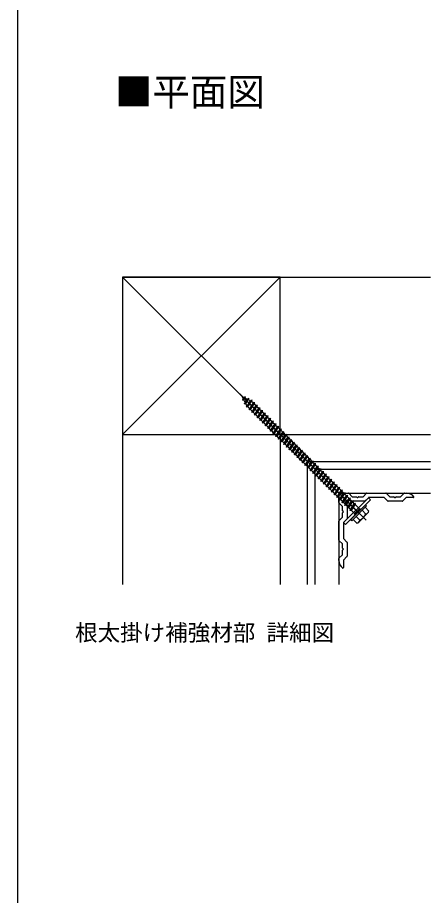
# Model space of a CAD drawing. Units: millimetres, scale not verified. Extents: x -875 to 875, y -1304 to 1297.
# Drawn here: x -875 to -600, y -711 to -126 of the extents above; entities that cross this region are included whole.
import ezdxf
from ezdxf.enums import TextEntityAlignment as Align

# ---------------------------------------------------------------- set-up
doc = ezdxf.new("R2010")
doc.units = ezdxf.units.MM
doc.header["$LTSCALE"] = 8
for name, color, linetype in [('0-2_USER1', 3, 'Continuous'), ('0-6_YKK_13', 4, 'Continuous'), ('0-9_YKK_ZWAK', 7, 'Continuous'), ('0-A_YSS_K', 3, 'Continuous')]:
    doc.layers.add(name, color=color, linetype=linetype)
doc.styles.add('ＭＳ ゴシック', font='')
doc.styles.get('ＭＳ ゴシック').set_extended_font_data('MS Gothic')

msp = doc.modelspace()

# ---------------------------------------------------------------- linework, layer by layer
at = {"layer": '0-6_YKK_13'}
for p, q in [((-642.911, -461.286), (-727.056, -377.141)), ((-725.289, -378.908), (-724.185, -379.447)), ((-724.661, -380.195), (-725.289, -378.908)), ((-725.014, -381.182), (-723.337, -379.026)), ((-725.014, -381.182), (-724.661, -380.195)), ((-724.661, -380.195), (-724.185, -379.447)), ((-724.285, -380.967), (-723.523, -379.77)), ((-723.337, -379.026), (-724.185, -379.447)), ((-723.803, -383.665), (-721.059, -380.137)), ((-723.337, -379.026), (-723.523, -379.77)), ((-723.523, -379.77), (-721.977, -380.523)), ((-721.059, -380.137), (-721.977, -380.523)), ((-721.059, -380.137), (-721.315, -380.846)), ((-725.014, -381.182), (-724.285, -380.967)), ((-723.406, -382.768), (-724.285, -380.967)), ((-723.803, -383.665), (-723.406, -382.768)), ((-723.803, -383.665), (-723.029, -383.54)), ((-723.406, -382.768), (-721.977, -380.523)), ((-723.029, -383.54), (-721.315, -380.846)), ((-722.259, -385.12), (-723.029, -383.54)), ((-722.46, -385.979), (-718.748, -381.206)), ((-722.107, -385.272), (-722.259, -385.12)), ((-722.107, -385.272), (-719.632, -381.383)), ((-720.339, -387.04), (-721.576, -385.803)), ((-721.315, -380.846), (-719.77, -381.6)), ((-720.692, -387.747), (-716.98, -382.974)), ((-720.339, -387.04), (-717.864, -383.151)), ((-719.107, -381.923), (-719.077, -381.938)), ((-719.077, -381.938), (-717.864, -383.151)), ((-718.925, -389.515), (-715.212, -384.742)), ((-718.571, -388.808), (-716.096, -384.919)), ((-717.334, -383.681), (-716.096, -384.919)), ((-715.566, -385.449), (-714.328, -386.687)), ((-718.571, -388.808), (-719.809, -387.57)), ((-716.803, -390.576), (-718.041, -389.338)), ((-717.157, -391.283), (-713.445, -386.51)), ((-716.803, -390.576), (-714.328, -386.687)), ((-715.036, -392.343), (-716.273, -391.106)), ((-715.389, -393.05), (-711.677, -388.278)), ((-715.036, -392.343), (-712.561, -388.454)), ((-713.798, -387.217), (-712.561, -388.454)), ((-713.621, -394.818), (-709.909, -390.045)), ((-713.268, -394.111), (-710.793, -390.222)), ((-712.03, -388.985), (-710.793, -390.222)), ((-711.854, -396.586), (-708.141, -391.813)), ((-711.5, -395.879), (-709.025, -391.99)), ((-710.263, -390.752), (-709.025, -391.99)), ((-711.5, -395.879), (-712.737, -394.641)), ((-710.086, -398.354), (-706.374, -393.581)), ((-709.732, -397.647), (-707.257, -393.758)), ((-708.495, -392.52), (-707.257, -393.758)), ((-708.318, -400.122), (-704.606, -395.349)), ((-707.964, -399.414), (-705.49, -395.525)), ((-706.727, -394.288), (-705.49, -395.525)), ((-706.55, -401.889), (-702.838, -397.116)), ((-706.197, -401.182), (-703.722, -397.293)), ((-704.959, -396.056), (-703.722, -397.293)), ((-703.192, -397.823), (-701.954, -399.061)), ((-707.964, -399.414), (-709.202, -398.177)), ((-704.429, -402.95), (-705.666, -401.713)), ((-704.783, -403.657), (-701.07, -398.884)), ((-704.429, -402.95), (-701.954, -399.061)), ((-703.015, -405.425), (-699.302, -400.652)), ((-702.661, -404.718), (-700.186, -400.829)), ((-701.424, -399.591), (-700.186, -400.829)), ((-701.247, -407.193), (-697.535, -402.42)), ((-700.893, -406.486), (-698.419, -402.596)), ((-699.656, -401.359), (-698.419, -402.596)), ((-697.888, -403.127), (-696.651, -404.364)), ((-700.893, -406.486), (-702.131, -405.248)), ((-699.479, -408.96), (-695.767, -404.187)), ((-699.126, -408.253), (-696.651, -404.364)), ((-697.358, -410.021), (-698.595, -408.784)), ((-697.711, -410.728), (-693.999, -405.955)), ((-697.358, -410.021), (-694.883, -406.132)), ((-696.12, -404.895), (-694.883, -406.132)), ((-695.944, -412.496), (-692.231, -407.723)), ((-695.59, -411.789), (-693.115, -407.9)), ((-694.353, -406.662), (-693.115, -407.9)), ((-694.176, -414.264), (-690.464, -409.491)), ((-692.585, -408.43), (-691.347, -409.667)), ((-693.822, -413.557), (-695.06, -412.319)), ((-693.822, -413.557), (-691.347, -409.667)), ((-692.055, -415.324), (-693.292, -414.087)), ((-692.408, -416.031), (-688.696, -411.258)), ((-692.055, -415.324), (-689.58, -411.435)), ((-690.817, -410.198), (-689.58, -411.435)), ((-690.64, -417.799), (-686.928, -413.026)), ((-690.287, -417.092), (-687.812, -413.203)), ((-689.049, -411.966), (-687.812, -413.203)), ((-688.873, -419.567), (-685.16, -414.794)), ((-688.519, -418.86), (-686.044, -414.971)), ((-687.282, -413.733), (-686.044, -414.971)), ((-690.287, -417.092), (-691.524, -415.855)), ((-688.519, -418.86), (-689.756, -417.622)), ((-686.751, -420.628), (-687.989, -419.39)), ((-687.105, -421.335), (-683.393, -416.562)), ((-686.751, -420.628), (-684.276, -416.739)), ((-684.984, -422.395), (-686.221, -421.158)), ((-685.514, -415.501), (-684.276, -416.739)), ((-685.337, -423.103), (-681.625, -418.33)), ((-684.984, -422.395), (-682.509, -418.506)), ((-683.746, -417.269), (-682.509, -418.506)), ((-683.569, -424.87), (-679.857, -420.097)), ((-683.216, -424.163), (-680.741, -420.274)), ((-681.978, -419.037), (-680.741, -420.274)), ((-680.211, -420.804), (-678.973, -422.042)), ((-683.216, -424.163), (-684.453, -422.926)), ((-681.802, -426.638), (-678.089, -421.865)), ((-681.448, -425.931), (-678.973, -422.042)), ((-679.68, -427.699), (-680.918, -426.461)), ((-680.034, -428.406), (-676.321, -423.633)), ((-679.68, -427.699), (-677.205, -423.81)), ((-678.443, -422.572), (-677.205, -423.81)), ((-678.266, -430.174), (-674.554, -425.401)), ((-677.912, -429.466), (-675.438, -425.577)), ((-676.675, -424.34), (-675.438, -425.577)), ((-676.498, -431.941), (-672.786, -427.168)), ((-674.907, -426.108), (-673.67, -427.345)), ((-676.145, -431.234), (-677.382, -429.997)), ((-676.145, -431.234), (-673.67, -427.345)), ((-674.377, -433.002), (-675.614, -431.765)), ((-674.73, -433.709), (-671.018, -428.936)), ((-674.377, -433.002), (-671.902, -429.113)), ((-673.139, -427.875), (-671.902, -429.113)), ((-672.963, -435.477), (-669.25, -430.704)), ((-672.609, -434.77), (-670.134, -430.881)), ((-671.372, -429.643), (-670.134, -430.881)), ((-671.195, -437.245), (-667.483, -432.472)), ((-670.841, -436.538), (-668.367, -432.648)), ((-669.604, -431.411), (-668.367, -432.648)), ((-672.609, -434.77), (-673.847, -433.532)), ((-670.841, -436.538), (-672.079, -435.3)), ((-669.074, -438.305), (-670.311, -437.068)), ((-669.427, -439.012), (-665.715, -434.239)), ((-669.074, -438.305), (-666.599, -434.416)), ((-667.306, -440.073), (-668.543, -438.836)), ((-667.836, -433.179), (-666.599, -434.416)), ((-667.659, -440.78), (-663.947, -436.007)), ((-667.306, -440.073), (-664.831, -436.184)), ((-666.068, -434.947), (-664.831, -436.184)), ((-665.892, -442.548), (-662.179, -437.775)), ((-665.538, -441.841), (-663.063, -437.952)), ((-664.301, -436.714), (-663.063, -437.952)), ((-662.533, -438.482), (-661.295, -439.72)), ((-665.538, -441.841), (-666.776, -440.603)), ((-647.919, -456.278), (-665.266, -438.931)), ((-663.77, -443.609), (-665.008, -442.371)), ((-664.124, -444.316), (-660.412, -439.543)), ((-663.77, -443.609), (-661.295, -439.72)), ((-662.003, -445.376), (-663.24, -444.139)), ((-662.356, -446.083), (-658.644, -441.311)), ((-662.003, -445.376), (-659.528, -441.487)), ((-660.912, -445.112), (-659.088, -443.288)), ((-660.765, -440.25), (-659.528, -441.487)), ((-660.588, -447.851), (-656.876, -443.078)), ((-660.235, -447.144), (-657.76, -443.255)), ((-658.997, -442.018), (-657.76, -443.255)), ((-657.23, -443.785), (-655.992, -445.023)), ((-654.412, -443.288), (-652.088, -445.612)), ((-644.912, -445.612), (-642.588, -443.288)), ((-642.376, -443.2), (-629.624, -443.2)), ((-629.412, -443.288), (-627.088, -445.612)), ((-619.912, -445.612), (-617.588, -443.288)), ((-617.376, -443.2), (-615.948, -443.2)), ((-660.235, -447.144), (-661.472, -445.907)), ((-661, -449.576), (-661, -445.324)), ((-658.588, -452.112), (-660.912, -449.788)), ((-658.467, -448.912), (-659.704, -447.674)), ((-658.821, -449.619), (-655.108, -444.846)), ((-658.467, -448.912), (-655.992, -445.023)), ((-656.699, -450.68), (-657.937, -449.442)), ((-657.053, -451.387), (-653.34, -446.614)), ((-654.869, -447.498), (-656.702, -449.331)), ((-656.702, -449.755), (-655.588, -450.869)), ((-656.699, -450.68), (-654.224, -446.791)), ((-655.462, -445.553), (-654.224, -446.791)), ((-655.285, -453.155), (-651.573, -448.382)), ((-654.931, -452.447), (-652.457, -448.558)), ((-653.331, -448.612), (-654.445, -447.498)), ((-654.401, -452.978), (-651.926, -449.089)), ((-653.694, -447.321), (-652.457, -448.558)), ((-653.517, -454.922), (-649.805, -450.149)), ((-653.164, -454.215), (-650.689, -450.326)), ((-643.882, -448.7), (-653.118, -448.7)), ((-651.573, -448.382), (-652.457, -448.558)), ((-651.926, -449.089), (-651.573, -448.382)), ((-651.926, -449.089), (-650.689, -450.326)), ((-651.876, -445.7), (-649.271, -445.7)), ((-647.929, -445.7), (-645.124, -445.7)), ((-641.345, -446.288), (-643.669, -448.612)), ((-630.867, -446.2), (-641.133, -446.2)), ((-628.331, -448.612), (-630.655, -446.288)), ((-618.882, -448.7), (-628.118, -448.7)), ((-626.876, -445.7), (-624.271, -445.7)), ((-622.929, -445.7), (-620.124, -445.7)), ((-616.345, -446.288), (-618.669, -448.612)), ((-611.3, -446.2), (-616.133, -446.2)), ((-658.5, -454.929), (-658.5, -452.324)), ((-658.5, -459.076), (-658.5, -456.271)), ((-654.931, -452.447), (-656.169, -451.21)), ((-655.5, -451.082), (-655.5, -460.318)), ((-655.285, -453.155), (-654.931, -452.447)), ((-654.401, -452.978), (-655.285, -453.155)), ((-653.164, -454.215), (-654.401, -452.978)), ((-653.164, -460.933), (-643.264, -451.033)), ((-650.512, -456.867), (-652.633, -454.746)), ((-652.457, -461.64), (-642.557, -451.74)), ((-651.573, -460.756), (-643.441, -452.624)), ((-650.76, -457.114), (-647.083, -453.437)), ((-650.406, -457.468), (-646.729, -453.791)), ((-650.159, -450.856), (-647.33, -453.685)), ((-641.143, -455.983), (-648.214, -463.054)), ((-646.729, -453.791), (-647.083, -453.437)), ((-646.623, -454.392), (-646.977, -454.038)), ((-645.466, -454.649), (-642.953, -457.161)), ((-640.917, -455.148), (-643.441, -452.624)), ((-642.557, -451.74), (-643.264, -451.033)), ((-641.143, -455.983), (-640.919, -455.146)), ((-661, -474.576), (-661, -461.824)), ((-660.912, -461.612), (-658.588, -459.288)), ((-655.588, -460.53), (-657.912, -462.855)), ((-652.457, -461.64), (-653.164, -460.933)), ((-651.573, -460.756), (-649.049, -463.28)), ((-650.406, -457.468), (-650.76, -457.114)), ((-649.805, -457.574), (-650.159, -457.22)), ((-649.548, -458.731), (-647.035, -461.244)), ((-658, -463.067), (-658, -473.333)), ((-648.214, -463.054), (-649.05, -463.278)), ((-657.912, -473.545), (-655.588, -475.869)), ((-658.588, -477.112), (-660.912, -474.788)), ((-658.5, -479.929), (-658.5, -477.324)), ((-655.5, -476.082), (-655.5, -485.318)), ((-660.912, -486.612), (-658.588, -484.288)), ((-658.5, -484.076), (-658.5, -481.271)), ((-655.588, -485.531), (-657.912, -487.855)), ((-661, -488.252), (-661, -486.824)), ((-658, -488.067), (-658, -492.9))]:
    msp.add_line(p, q, dxfattribs=at)
for points in [[(-721.576, -385.803), (-722.46, -385.979), (-722.107, -385.272)], [(-721.576, -385.803), (-719.101, -381.914), (-718.748, -381.206), (-719.632, -381.383)], [(-719.809, -387.57), (-717.334, -383.681), (-716.98, -382.974), (-717.864, -383.151)], [(-718.041, -389.338), (-715.566, -385.449), (-715.212, -384.742), (-716.096, -384.919)], [(-719.809, -387.57), (-720.692, -387.747), (-720.339, -387.04)], [(-718.041, -389.338), (-718.925, -389.515), (-718.571, -388.808)], [(-716.273, -391.106), (-717.157, -391.283), (-716.803, -390.576)], [(-716.273, -391.106), (-713.798, -387.217), (-713.445, -386.51), (-714.328, -386.687)], [(-714.505, -392.874), (-712.03, -388.985), (-711.677, -388.278), (-712.561, -388.454)], [(-712.737, -394.641), (-710.263, -390.752), (-709.909, -390.045), (-710.793, -390.222)], [(-710.97, -396.409), (-708.495, -392.52), (-708.141, -391.813), (-709.025, -391.99)], [(-713.268, -394.111), (-714.505, -392.874), (-715.389, -393.05), (-715.036, -392.343)], [(-712.737, -394.641), (-713.621, -394.818), (-713.268, -394.111)], [(-709.732, -397.647), (-710.97, -396.409), (-711.854, -396.586), (-711.5, -395.879)], [(-709.202, -398.177), (-710.086, -398.354), (-709.732, -397.647)], [(-709.202, -398.177), (-706.727, -394.288), (-706.374, -393.581), (-707.257, -393.758)], [(-707.434, -399.945), (-704.959, -396.056), (-704.606, -395.349), (-705.49, -395.525)], [(-705.666, -401.713), (-703.192, -397.823), (-702.838, -397.116), (-703.722, -397.293)], [(-706.197, -401.182), (-707.434, -399.945), (-708.318, -400.122), (-707.964, -399.414)], [(-705.666, -401.713), (-706.55, -401.889), (-706.197, -401.182)], [(-702.661, -404.718), (-703.899, -403.48), (-704.783, -403.657), (-704.429, -402.95)], [(-703.899, -403.48), (-701.424, -399.591), (-701.07, -398.884), (-701.954, -399.061)], [(-702.131, -405.248), (-699.656, -401.359), (-699.302, -400.652), (-700.186, -400.829)], [(-700.363, -407.016), (-697.888, -403.127), (-697.535, -402.42), (-698.419, -402.596)], [(-702.131, -405.248), (-703.015, -405.425), (-702.661, -404.718)], [(-699.126, -408.253), (-700.363, -407.016), (-701.247, -407.193), (-700.893, -406.486)], [(-698.595, -408.784), (-699.479, -408.96), (-699.126, -408.253)], [(-698.595, -408.784), (-696.12, -404.895), (-695.767, -404.187), (-696.651, -404.364)], [(-696.828, -410.551), (-694.353, -406.662), (-693.999, -405.955), (-694.883, -406.132)], [(-695.06, -412.319), (-692.585, -408.43), (-692.231, -407.723), (-693.115, -407.9)], [(-693.292, -414.087), (-690.817, -410.198), (-690.464, -409.491), (-691.347, -409.667)], [(-695.59, -411.789), (-696.828, -410.551), (-697.711, -410.728), (-697.358, -410.021)], [(-695.06, -412.319), (-695.944, -412.496), (-695.59, -411.789)], [(-693.292, -414.087), (-694.176, -414.264), (-693.822, -413.557)], [(-691.524, -415.855), (-692.408, -416.031), (-692.055, -415.324)], [(-691.524, -415.855), (-689.049, -411.966), (-688.696, -411.258), (-689.58, -411.435)], [(-689.756, -417.622), (-687.282, -413.733), (-686.928, -413.026), (-687.812, -413.203)], [(-687.989, -419.39), (-685.514, -415.501), (-685.16, -414.794), (-686.044, -414.971)], [(-689.756, -417.622), (-690.64, -417.799), (-690.287, -417.092)], [(-687.989, -419.39), (-688.873, -419.567), (-688.519, -418.86)], [(-686.221, -421.158), (-687.105, -421.335), (-686.751, -420.628)], [(-686.221, -421.158), (-683.746, -417.269), (-683.393, -416.562), (-684.276, -416.739)], [(-684.453, -422.926), (-681.978, -419.037), (-681.625, -418.33), (-682.509, -418.506)], [(-682.685, -424.694), (-680.211, -420.804), (-679.857, -420.097), (-680.741, -420.274)], [(-684.453, -422.926), (-685.337, -423.103), (-684.984, -422.395)], [(-681.448, -425.931), (-682.685, -424.694), (-683.569, -424.87), (-683.216, -424.163)], [(-680.918, -426.461), (-681.802, -426.638), (-681.448, -425.931)], [(-680.918, -426.461), (-678.443, -422.572), (-678.089, -421.865), (-678.973, -422.042)], [(-679.15, -428.229), (-676.675, -424.34), (-676.321, -423.633), (-677.205, -423.81)], [(-677.382, -429.997), (-674.907, -426.108), (-674.554, -425.401), (-675.438, -425.577)], [(-675.614, -431.765), (-673.139, -427.875), (-672.786, -427.168), (-673.67, -427.345)], [(-677.912, -429.466), (-679.15, -428.229), (-680.034, -428.406), (-679.68, -427.699)], [(-677.382, -429.997), (-678.266, -430.174), (-677.912, -429.466)], [(-675.614, -431.765), (-676.498, -431.941), (-676.145, -431.234)], [(-673.847, -433.532), (-674.73, -433.709), (-674.377, -433.002)], [(-673.847, -433.532), (-671.372, -429.643), (-671.018, -428.936), (-671.902, -429.113)], [(-672.079, -435.3), (-669.604, -431.411), (-669.25, -430.704), (-670.134, -430.881)], [(-670.311, -437.068), (-667.836, -433.179), (-667.483, -432.472), (-668.367, -432.648)], [(-672.079, -435.3), (-672.963, -435.477), (-672.609, -434.77)], [(-670.311, -437.068), (-671.195, -437.245), (-670.841, -436.538)], [(-668.543, -438.836), (-669.427, -439.012), (-669.074, -438.305)], [(-668.543, -438.836), (-666.068, -434.947), (-665.715, -434.239), (-666.599, -434.416)], [(-666.776, -440.603), (-664.301, -436.714), (-663.947, -436.007), (-664.831, -436.184)], [(-665.008, -442.371), (-662.533, -438.482), (-662.179, -437.775), (-663.063, -437.952)], [(-666.776, -440.603), (-667.659, -440.78), (-667.306, -440.073)], [(-665.008, -442.371), (-665.892, -442.548), (-665.538, -441.841)], [(-663.24, -444.139), (-664.124, -444.316), (-663.77, -443.609)], [(-663.24, -444.139), (-660.765, -440.25), (-660.412, -439.543), (-661.295, -439.72)], [(-661.472, -445.907), (-658.997, -442.018), (-658.644, -441.311), (-659.528, -441.487)], [(-659.704, -447.674), (-657.23, -443.785), (-656.876, -443.078), (-657.76, -443.255)], [(-658.876, -443.2), (-655.5, -443.2), (-654.624, -443.2)], [(-661.472, -445.907), (-662.356, -446.083), (-662.003, -445.376)], [(-659.704, -447.674), (-660.588, -447.851), (-660.235, -447.144)], [(-657.937, -449.442), (-658.821, -449.619), (-658.467, -448.912)], [(-657.937, -449.442), (-655.462, -445.553), (-655.108, -444.846), (-655.992, -445.023)], [(-656.169, -451.21), (-653.694, -447.321), (-653.34, -446.614), (-654.224, -446.791)], [(-652.633, -454.746), (-650.159, -450.856), (-649.805, -450.149), (-650.689, -450.326)], [(-656.169, -451.21), (-657.053, -451.387), (-656.699, -450.68)], [(-652.633, -454.746), (-653.517, -454.922), (-653.164, -454.215)]]:
    msp.add_lwpolyline(points, dxfattribs=at)
msp.add_lwpolyline([(-657.902, -462.842), (-641.355, -446.296), (-639.941, -447.71), (-656.488, -464.257)], close=True, dxfattribs=at)
for centre, radius, start, end in [((-658.876, -443.5), 0.3, 90, 135.00206), ((-654.624, -443.5), 0.3, 44.99794, 90), ((-642.376, -443.5), 0.3, 89.99709, 135), ((-629.624, -443.5), 0.3, 44.99794, 90), ((-617.376, -443.5), 0.3, 90, 135), ((-615.948, -449.2), 6, 35.37666, 90.00015), ((-660.7, -445.324), 0.3, 134.99794, 180), ((-660.7, -449.576), 0.3, 180, 225.00206), ((-656.49, -449.543), 0.3, 135.00206, 225), ((-654.657, -447.71), 0.3, 45, 134.99794), ((-653.118, -448.4), 0.3, 224.86423, 270), ((-651.876, -445.4), 0.3, 224.99794, 270), ((-649.271, -445.9), 0.2, 16.60294, 90), ((-648.6, -445.7), 0.5, 196.6006, 343.3984), ((-647.929, -445.9), 0.2, 90, 163.39831), ((-645.124, -445.4), 0.3, 270, 315.00206), ((-643.881, -448.4), 0.3, 269.81058, 315.00206), ((-641.133, -446.5), 0.3, 90, 135), ((-630.867, -446.5), 0.3, 44.99794, 89.99709), ((-628.118, -448.4), 0.3, 224.86423, 270), ((-626.876, -445.4), 0.3, 225, 270.00291), ((-624.271, -445.9), 0.2, 16.60294, 90), ((-623.6, -445.7), 0.5, 196.6006, 343.3984), ((-622.929, -445.9), 0.2, 90, 163.39831), ((-620.124, -445.4), 0.3, 270, 315.00206), ((-618.881, -448.4), 0.3, 269.81058, 315.00206), ((-616.133, -446.5), 0.3, 90, 135), ((-611.3, -445.9), 0.3, 270, 35.37879), ((-658.8, -452.324), 0.3, 0, 45.00206), ((-658.3, -454.929), 0.2, 180, 253.39706), ((-658.3, -456.271), 0.2, 106.60169, 180), ((-658.5, -455.6), 0.5, 286.6016, 73.3994), ((-655.8, -451.081), 0.3, 359.81058, 45.00206), ((-643.424, -454.649), 2.556, 280.61575, 348.74822), ((-660.7, -461.824), 0.3, 134.99794, 180), ((-658.8, -459.076), 0.3, 314.99794, 0), ((-655.8, -460.318), 0.3, 315, 0), ((-649.548, -460.773), 2.556, 281.25178, 349.38425), ((-651.434, -452.763), 9.553, 297.41205, 332.58795), ((-657.7, -463.067), 0.3, 135, 180), ((-657.7, -473.333), 0.3, 180, 225), ((-660.7, -474.576), 0.3, 180, 225.00206), ((-658.8, -477.324), 0.3, 0, 45.00206), ((-655.8, -476.081), 0.3, 359.80766, 45), ((-658.8, -484.076), 0.3, 314.99794, 0), ((-658.3, -479.929), 0.2, 180, 253.39706), ((-658.3, -481.271), 0.2, 106.60169, 180), ((-658.5, -480.6), 0.5, 286.6016, 73.3994), ((-655.8, -485.318), 0.3, 314.86423, 0), ((-660.7, -486.824), 0.3, 134.99794, 180), ((-655, -488.252), 6, 180, 234.62334), ((-657.7, -488.067), 0.3, 135, 180), ((-658.3, -492.9), 0.3, 234.62121, 0)]:
    msp.add_arc(centre, radius, start, end, dxfattribs=at)
at = {"layer": '0-9_YKK_ZWAK'}
msp.add_line((-875, 1245.8), (-875, -1304.2), dxfattribs=at)
at = {"layer": '0-A_YSS_K'}
for p, q in [((-805, -299.2), (-700, -404.2)), ((-700, -299.2), (-805, -404.2)), ((-805, -299.2), (-600, -299.2)), ((-805, -404.2), (-600, -404.2)), ((-805, -404.2), (-805, -504.2)), ((-700, -404.2), (-700, -504.2)), ((-682, -422.2), (-600, -422.2)), ((-682, -422.2), (-682, -504.2)), ((-677, -427.2), (-677, -504.2)), ((-677, -427.2), (-600, -427.2)), ((-661, -443.2), (-600, -443.2)), ((-661, -443.2), (-661, -504.2))]:
    msp.add_line(p, q, dxfattribs=at)
msp.add_lwpolyline([(-805, -404.2), (-700, -404.2), (-700, -299.2), (-805, -299.2)], close=True, dxfattribs=at)

# ---------------------------------------------------------------- texts
at = {"layer": '0-2_USER1', "style": 'ＭＳ ゴシック'}
for s, height, p in [('■平面図', 18.33, (-810.256, -190.501)), ('根太掛け補強材部 詳細図', 11, (-836.682, -545.013))]:
    msp.add_text(s, height=height, dxfattribs=at).set_placement(p, align=Align.BOTTOM_LEFT)

doc.saveas('drawing.dxf')
